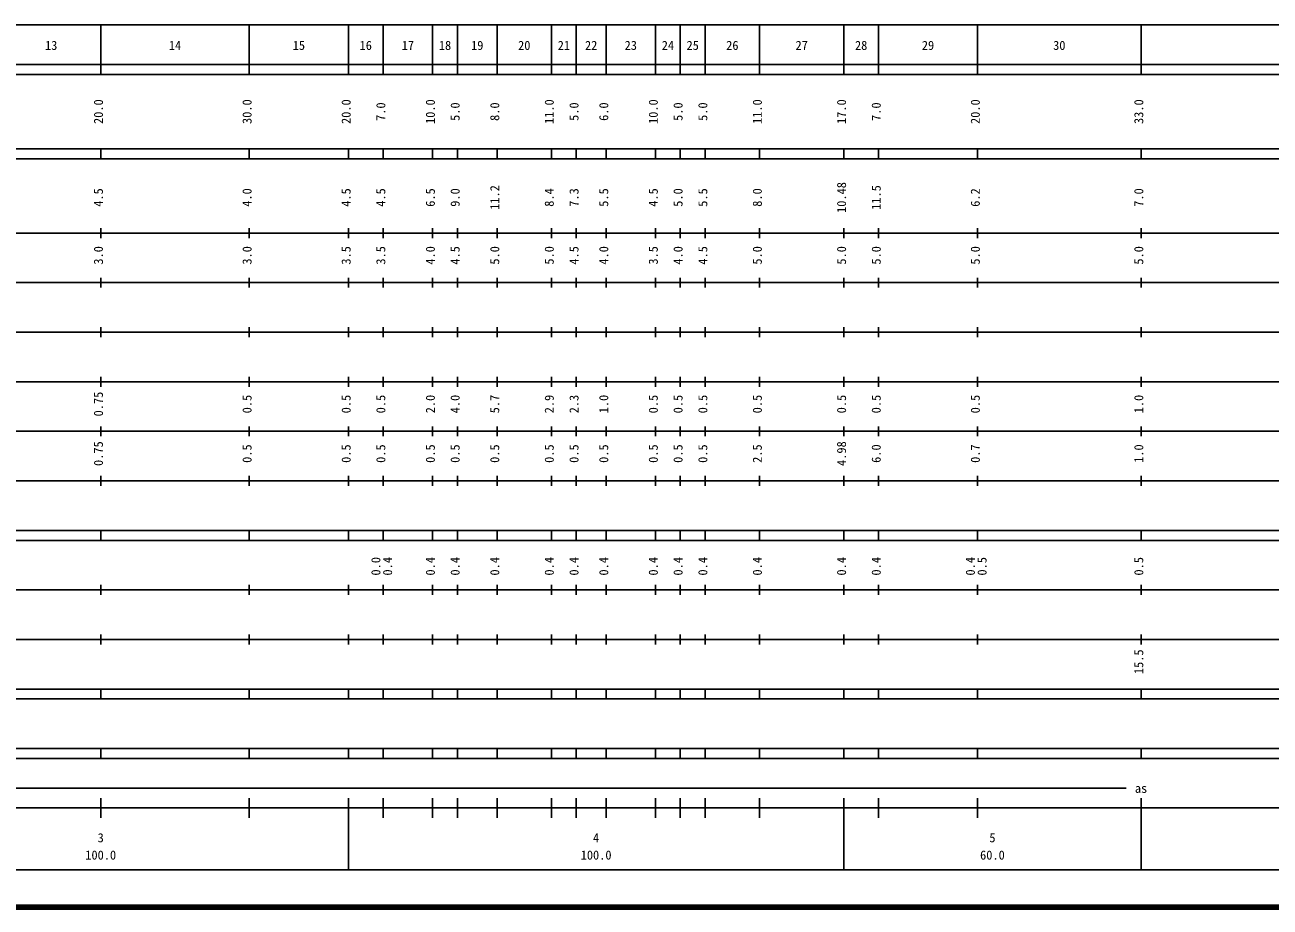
# Model space of a CAD drawing. Units: millimetres on the paper, enlarged 1000 times. Extents: x 40000 to 680000, y 20000 to 380000.
# Drawn here: x 302698 to 554049, y 20000 to 198000 of the extents above; entities that cross this region are included whole.
import ezdxf
from ezdxf.enums import TextEntityAlignment as Align

# ---------------------------------------------------------------- set-up
doc = ezdxf.new("R2010")
doc.units = ezdxf.units.MM
doc.header["$LTSCALE"] = 1000
doc.layers.add('M-TTL', color=2, linetype='Continuous', lineweight=140)
doc.layers.add('M-TTL-BAND', color=7, linetype='Continuous', lineweight=25)
doc.styles.add('ＭＳ ゴシック', font='')
doc.styles.get('ＭＳ ゴシック').set_extended_font_data('MS Gothic')

msp = doc.modelspace()

# ---------------------------------------------------------------- linework, layer by layer
at = {"layer": 'M-TTL'}
msp.add_line((40000, 20000), (680000, 20000), dxfattribs=at)
at = {"layer": 'M-TTL-BAND'}
for p, q in [((68000, 198000), (579000, 198000)), ((318000, 188000), (318000, 198000)), ((348000, 188000), (348000, 198000)), ((368000, 188000), (368000, 198000)), ((375000, 188000), (375000, 198000)), ((385000, 188000), (385000, 198000)), ((390000, 188000), (390000, 198000)), ((398000, 188000), (398000, 198000)), ((409000, 188000), (409000, 198000)), ((414000, 188000), (414000, 198000)), ((420000, 188000), (420000, 198000)), ((430000, 188000), (430000, 198000)), ((435000, 188000), (435000, 198000)), ((440000, 188000), (440000, 198000)), ((451000, 188000), (451000, 198000)), ((468000, 188000), (468000, 198000)), ((475000, 188000), (475000, 198000)), ((495000, 188000), (495000, 198000)), ((528000, 188000), (528000, 198000)), ((40000, 190000), (579000, 190000)), ((40000, 188000), (579000, 188000)), ((40000, 173000), (579000, 173000)), ((40000, 171000), (579000, 171000)), ((318000, 171000), (318000, 173000)), ((348000, 171000), (348000, 173000)), ((368000, 171000), (368000, 173000)), ((375000, 171000), (375000, 173000)), ((385000, 171000), (385000, 173000)), ((390000, 171000), (390000, 173000)), ((398000, 171000), (398000, 173000)), ((409000, 171000), (409000, 173000)), ((414000, 171000), (414000, 173000)), ((420000, 171000), (420000, 173000)), ((430000, 171000), (430000, 173000)), ((435000, 171000), (435000, 173000)), ((440000, 171000), (440000, 173000)), ((451000, 171000), (451000, 173000)), ((468000, 171000), (468000, 173000)), ((475000, 171000), (475000, 173000)), ((495000, 171000), (495000, 173000)), ((528000, 171000), (528000, 173000)), ((40000, 156000), (579000, 156000)), ((318000, 155000), (318000, 157000)), ((348000, 155000), (348000, 157000)), ((368000, 155000), (368000, 157000)), ((375000, 155000), (375000, 157000)), ((385000, 155000), (385000, 157000)), ((390000, 155000), (390000, 157000)), ((398000, 155000), (398000, 157000)), ((409000, 155000), (409000, 157000)), ((414000, 155000), (414000, 157000)), ((420000, 155000), (420000, 157000)), ((430000, 155000), (430000, 157000)), ((435000, 155000), (435000, 157000)), ((440000, 155000), (440000, 157000)), ((451000, 155000), (451000, 157000)), ((468000, 155000), (468000, 157000)), ((475000, 155000), (475000, 157000)), ((495000, 155000), (495000, 157000)), ((528000, 155000), (528000, 157000)), ((46000, 146000), (579000, 146000)), ((318000, 145000), (318000, 147000)), ((348000, 145000), (348000, 147000)), ((368000, 145000), (368000, 147000)), ((375000, 145000), (375000, 147000)), ((385000, 145000), (385000, 147000)), ((390000, 145000), (390000, 147000)), ((398000, 145000), (398000, 147000)), ((409000, 145000), (409000, 147000)), ((414000, 145000), (414000, 147000)), ((420000, 145000), (420000, 147000)), ((430000, 145000), (430000, 147000)), ((435000, 145000), (435000, 147000)), ((440000, 145000), (440000, 147000)), ((451000, 145000), (451000, 147000)), ((468000, 145000), (468000, 147000)), ((475000, 145000), (475000, 147000)), ((495000, 145000), (495000, 147000)), ((528000, 145000), (528000, 147000)), ((52000, 136000), (579000, 136000)), ((318000, 135000), (318000, 137000)), ((348000, 135000), (348000, 137000)), ((368000, 135000), (368000, 137000)), ((375000, 135000), (375000, 137000)), ((385000, 135000), (385000, 137000)), ((390000, 135000), (390000, 137000)), ((398000, 135000), (398000, 137000)), ((409000, 135000), (409000, 137000)), ((414000, 135000), (414000, 137000)), ((420000, 135000), (420000, 137000)), ((430000, 135000), (430000, 137000)), ((435000, 135000), (435000, 137000)), ((440000, 135000), (440000, 137000)), ((451000, 135000), (451000, 137000)), ((468000, 135000), (468000, 137000)), ((475000, 135000), (475000, 137000)), ((495000, 135000), (495000, 137000)), ((528000, 135000), (528000, 137000)), ((46000, 126000), (579000, 126000)), ((318000, 125000), (318000, 127000)), ((348000, 125000), (348000, 127000)), ((368000, 125000), (368000, 127000)), ((375000, 125000), (375000, 127000)), ((385000, 125000), (385000, 127000)), ((390000, 125000), (390000, 127000)), ((398000, 125000), (398000, 127000)), ((409000, 125000), (409000, 127000)), ((414000, 125000), (414000, 127000)), ((420000, 125000), (420000, 127000)), ((430000, 125000), (430000, 127000)), ((435000, 125000), (435000, 127000)), ((440000, 125000), (440000, 127000)), ((451000, 125000), (451000, 127000)), ((468000, 125000), (468000, 127000)), ((475000, 125000), (475000, 127000)), ((495000, 125000), (495000, 127000)), ((528000, 125000), (528000, 127000)), ((52000, 116000), (579000, 116000)), ((318000, 115000), (318000, 117000)), ((348000, 115000), (348000, 117000)), ((368000, 115000), (368000, 117000)), ((375000, 115000), (375000, 117000)), ((385000, 115000), (385000, 117000)), ((390000, 115000), (390000, 117000)), ((398000, 115000), (398000, 117000)), ((409000, 115000), (409000, 117000)), ((414000, 115000), (414000, 117000)), ((420000, 115000), (420000, 117000)), ((430000, 115000), (430000, 117000)), ((435000, 115000), (435000, 117000)), ((440000, 115000), (440000, 117000)), ((451000, 115000), (451000, 117000)), ((468000, 115000), (468000, 117000)), ((475000, 115000), (475000, 117000)), ((495000, 115000), (495000, 117000)), ((528000, 115000), (528000, 117000)), ((46000, 106000), (579000, 106000)), ((318000, 105000), (318000, 107000)), ((348000, 105000), (348000, 107000)), ((368000, 105000), (368000, 107000)), ((375000, 105000), (375000, 107000)), ((385000, 105000), (385000, 107000)), ((390000, 105000), (390000, 107000)), ((398000, 105000), (398000, 107000)), ((409000, 105000), (409000, 107000)), ((414000, 105000), (414000, 107000)), ((420000, 105000), (420000, 107000)), ((430000, 105000), (430000, 107000)), ((435000, 105000), (435000, 107000)), ((440000, 105000), (440000, 107000)), ((451000, 105000), (451000, 107000)), ((468000, 105000), (468000, 107000)), ((475000, 105000), (475000, 107000)), ((495000, 105000), (495000, 107000)), ((528000, 105000), (528000, 107000)), ((40000, 96000), (579000, 96000)), ((318000, 94000), (318000, 96000)), ((348000, 94000), (348000, 96000)), ((368000, 94000), (368000, 96000)), ((375000, 94000), (375000, 96000)), ((385000, 94000), (385000, 96000)), ((390000, 94000), (390000, 96000)), ((398000, 94000), (398000, 96000)), ((409000, 94000), (409000, 96000)), ((414000, 94000), (414000, 96000)), ((420000, 94000), (420000, 96000)), ((430000, 94000), (430000, 96000)), ((435000, 94000), (435000, 96000)), ((440000, 94000), (440000, 96000)), ((451000, 94000), (451000, 96000)), ((468000, 94000), (468000, 96000)), ((475000, 94000), (475000, 96000)), ((495000, 94000), (495000, 96000)), ((528000, 94000), (528000, 96000)), ((40000, 94000), (579000, 94000)), ((49000, 84000), (579000, 84000)), ((318000, 83000), (318000, 85000)), ((348000, 83000), (348000, 85000)), ((368000, 83000), (368000, 85000)), ((375000, 83000), (375000, 85000)), ((385000, 83000), (385000, 85000)), ((390000, 83000), (390000, 85000)), ((398000, 83000), (398000, 85000)), ((409000, 83000), (409000, 85000)), ((414000, 83000), (414000, 85000)), ((420000, 83000), (420000, 85000)), ((430000, 83000), (430000, 85000)), ((435000, 83000), (435000, 85000)), ((440000, 83000), (440000, 85000)), ((451000, 83000), (451000, 85000)), ((468000, 83000), (468000, 85000)), ((475000, 83000), (475000, 85000)), ((495000, 83000), (495000, 85000)), ((528000, 83000), (528000, 85000)), ((40000, 74000), (579000, 74000)), ((318000, 73000), (318000, 75000)), ((348000, 73000), (348000, 75000)), ((368000, 73000), (368000, 75000)), ((375000, 73000), (375000, 75000)), ((385000, 73000), (385000, 75000)), ((390000, 73000), (390000, 75000)), ((398000, 73000), (398000, 75000)), ((409000, 73000), (409000, 75000)), ((414000, 73000), (414000, 75000)), ((420000, 73000), (420000, 75000)), ((430000, 73000), (430000, 75000)), ((435000, 73000), (435000, 75000)), ((440000, 73000), (440000, 75000)), ((451000, 73000), (451000, 75000)), ((468000, 73000), (468000, 75000)), ((475000, 73000), (475000, 75000)), ((495000, 73000), (495000, 75000)), ((528000, 73000), (528000, 75000)), ((40000, 64000), (579000, 64000)), ((318000, 62000), (318000, 64000)), ((348000, 62000), (348000, 64000)), ((368000, 62000), (368000, 64000)), ((375000, 62000), (375000, 64000)), ((385000, 62000), (385000, 64000)), ((390000, 62000), (390000, 64000)), ((398000, 62000), (398000, 64000)), ((409000, 62000), (409000, 64000)), ((414000, 62000), (414000, 64000)), ((420000, 62000), (420000, 64000)), ((430000, 62000), (430000, 64000)), ((435000, 62000), (435000, 64000)), ((440000, 62000), (440000, 64000)), ((451000, 62000), (451000, 64000)), ((468000, 62000), (468000, 64000)), ((475000, 62000), (475000, 64000)), ((495000, 62000), (495000, 64000)), ((528000, 62000), (528000, 64000)), ((40000, 62000), (579000, 62000)), ((40000, 52000), (579000, 52000)), ((318000, 50000), (318000, 52000)), ((348000, 50000), (348000, 52000)), ((368000, 50000), (368000, 52000)), ((375000, 50000), (375000, 52000)), ((385000, 50000), (385000, 52000)), ((390000, 50000), (390000, 52000)), ((398000, 50000), (398000, 52000)), ((409000, 50000), (409000, 52000)), ((414000, 50000), (414000, 52000)), ((420000, 50000), (420000, 52000)), ((430000, 50000), (430000, 52000)), ((435000, 50000), (435000, 52000)), ((440000, 50000), (440000, 52000)), ((451000, 50000), (451000, 52000)), ((468000, 50000), (468000, 52000)), ((475000, 50000), (475000, 52000)), ((495000, 50000), (495000, 52000)), ((528000, 50000), (528000, 52000)), ((40000, 50000), (579000, 50000)), ((71000, 44000), (525000, 44000)), ((318000, 38000), (318000, 42000)), ((348000, 38000), (348000, 42000)), ((368000, 27500), (368000, 42000)), ((375000, 38000), (375000, 42000)), ((385000, 38000), (385000, 42000)), ((390000, 38000), (390000, 42000)), ((398000, 38000), (398000, 42000)), ((409000, 38000), (409000, 42000)), ((414000, 38000), (414000, 42000)), ((420000, 38000), (420000, 42000)), ((430000, 38000), (430000, 42000)), ((435000, 38000), (435000, 42000)), ((440000, 38000), (440000, 42000)), ((451000, 38000), (451000, 42000)), ((468000, 27500), (468000, 42000)), ((475000, 38000), (475000, 42000)), ((495000, 38000), (495000, 42000)), ((528000, 27500), (528000, 42000)), ((40000, 40000), (579000, 40000)), ((68000, 27500), (579000, 27500))]:
    msp.add_line(p, q, dxfattribs=at)

# ---------------------------------------------------------------- texts
at = {"layer": 'M-TTL-BAND', "style": 'ＭＳ ゴシック'}
for s, p in [('13', (308000, 192405)), ('14', (333000, 192405)), ('15', (358000, 192405)), ('16', (371500, 192405)), ('17', (380000, 192405)), ('18', (387500, 192405)), ('19', (394000, 192405)), ('20', (403500, 192405)), ('21', (411500, 192405)), ('22', (417000, 192405)), ('23', (425000, 192405)), ('24', (432500, 192405)), ('25', (437500, 192405)), ('26', (445500, 192405)), ('27', (459500, 192405)), ('28', (471500, 192405)), ('29', (485000, 192405)), ('30', (511500, 192405)), ('as', (528000, 42500)), ('3', (318000, 32523)), ('4', (418000, 32523)), ('5', (498000, 32523)), ('100.0', (318000, 29033)), ('100.0', (418000, 29033)), ('60.0', (498000, 29033))]:
    msp.add_text(s, height=1833, dxfattribs=at).set_placement(p, align=Align.BOTTOM_CENTER)
for s, p in [('20.0', (319000, 180500)), ('30.0', (349000, 180500)), ('20.0', (369000, 180500)), ('7.0', (376000, 180500)), ('10.0', (386000, 180500)), ('5.0', (391000, 180500)), ('8.0', (399000, 180500)), ('11.0', (410000, 180500)), ('5.0', (415000, 180500)), ('6.0', (421000, 180500)), ('10.0', (431000, 180500)), ('5.0', (436000, 180500)), ('5.0', (441000, 180500)), ('11.0', (452000, 180500)), ('17.0', (469000, 180500)), ('7.0', (476000, 180500)), ('20.0', (496000, 180500)), ('33.0', (529000, 180500)), ('10.48', (469000, 163174)), ('4.5', (319000, 163174)), ('4.0', (349000, 163174)), ('4.5', (369000, 163174)), ('4.5', (376000, 163174)), ('6.5', (386000, 163174)), ('9.0', (391000, 163174)), ('11.2', (399000, 163174)), ('8.4', (410000, 163174)), ('7.3', (415000, 163174)), ('5.5', (421000, 163174)), ('4.5', (431000, 163174)), ('5.0', (436000, 163174)), ('5.5', (441000, 163174)), ('8.0', (452000, 163174)), ('11.5', (476000, 163174)), ('6.2', (496000, 163174)), ('7.0', (529000, 163174)), ('3.0', (319000, 151500)), ('3.0', (349000, 151500)), ('3.5', (369000, 151500)), ('3.5', (376000, 151500)), ('4.0', (386000, 151500)), ('4.5', (391000, 151500)), ('5.0', (399000, 151500)), ('5.0', (410000, 151500)), ('4.5', (415000, 151500)), ('4.0', (421000, 151500)), ('3.5', (431000, 151500)), ('4.0', (436000, 151500)), ('4.5', (441000, 151500)), ('5.0', (452000, 151500)), ('5.0', (469000, 151500)), ('5.0', (476000, 151500)), ('5.0', (496000, 151500)), ('5.0', (529000, 151500)), ('0.75', (319000, 121500)), ('0.5', (349000, 121500)), ('0.5', (369000, 121500)), ('0.5', (376000, 121500)), ('2.0', (386000, 121500)), ('4.0', (391000, 121500)), ('5.7', (399000, 121500)), ('2.9', (410000, 121500)), ('2.3', (415000, 121500)), ('1.0', (421000, 121500)), ('0.5', (431000, 121500)), ('0.5', (436000, 121500)), ('0.5', (441000, 121500)), ('0.5', (452000, 121500)), ('0.5', (469000, 121500)), ('0.5', (476000, 121500)), ('0.5', (496000, 121500)), ('1.0', (529000, 121500)), ('0.75', (319000, 111500)), ('0.5', (349000, 111500)), ('0.5', (369000, 111500)), ('0.5', (376000, 111500)), ('0.5', (386000, 111500)), ('0.5', (391000, 111500)), ('0.5', (399000, 111500)), ('0.5', (410000, 111500)), ('0.5', (415000, 111500)), ('0.5', (421000, 111500)), ('0.5', (431000, 111500)), ('0.5', (436000, 111500)), ('0.5', (441000, 111500)), ('2.5', (452000, 111500)), ('4.98', (469000, 111500)), ('6.0', (476000, 111500)), ('0.7', (496000, 111500)), ('1.0', (529000, 111500)), ('0.0', (375000, 88764)), ('0.4', (377370, 88764)), ('0.4', (386000, 88764)), ('0.4', (391000, 88764)), ('0.4', (399000, 88764)), ('0.4', (410000, 88764)), ('0.4', (415000, 88764)), ('0.4', (421000, 88764)), ('0.4', (431000, 88764)), ('0.4', (436000, 88764)), ('0.4', (441000, 88764)), ('0.4', (452000, 88764)), ('0.4', (469000, 88764)), ('0.4', (476000, 88764)), ('0.4', (495000, 88764)), ('0.5', (497370, 88764)), ('0.5', (529000, 88764)), ('15.5', (529000, 69500))]:
    msp.add_text(s, height=1833, rotation=90, dxfattribs=at).set_placement(p, align=Align.BOTTOM_CENTER)

doc.saveas('drawing.dxf')
